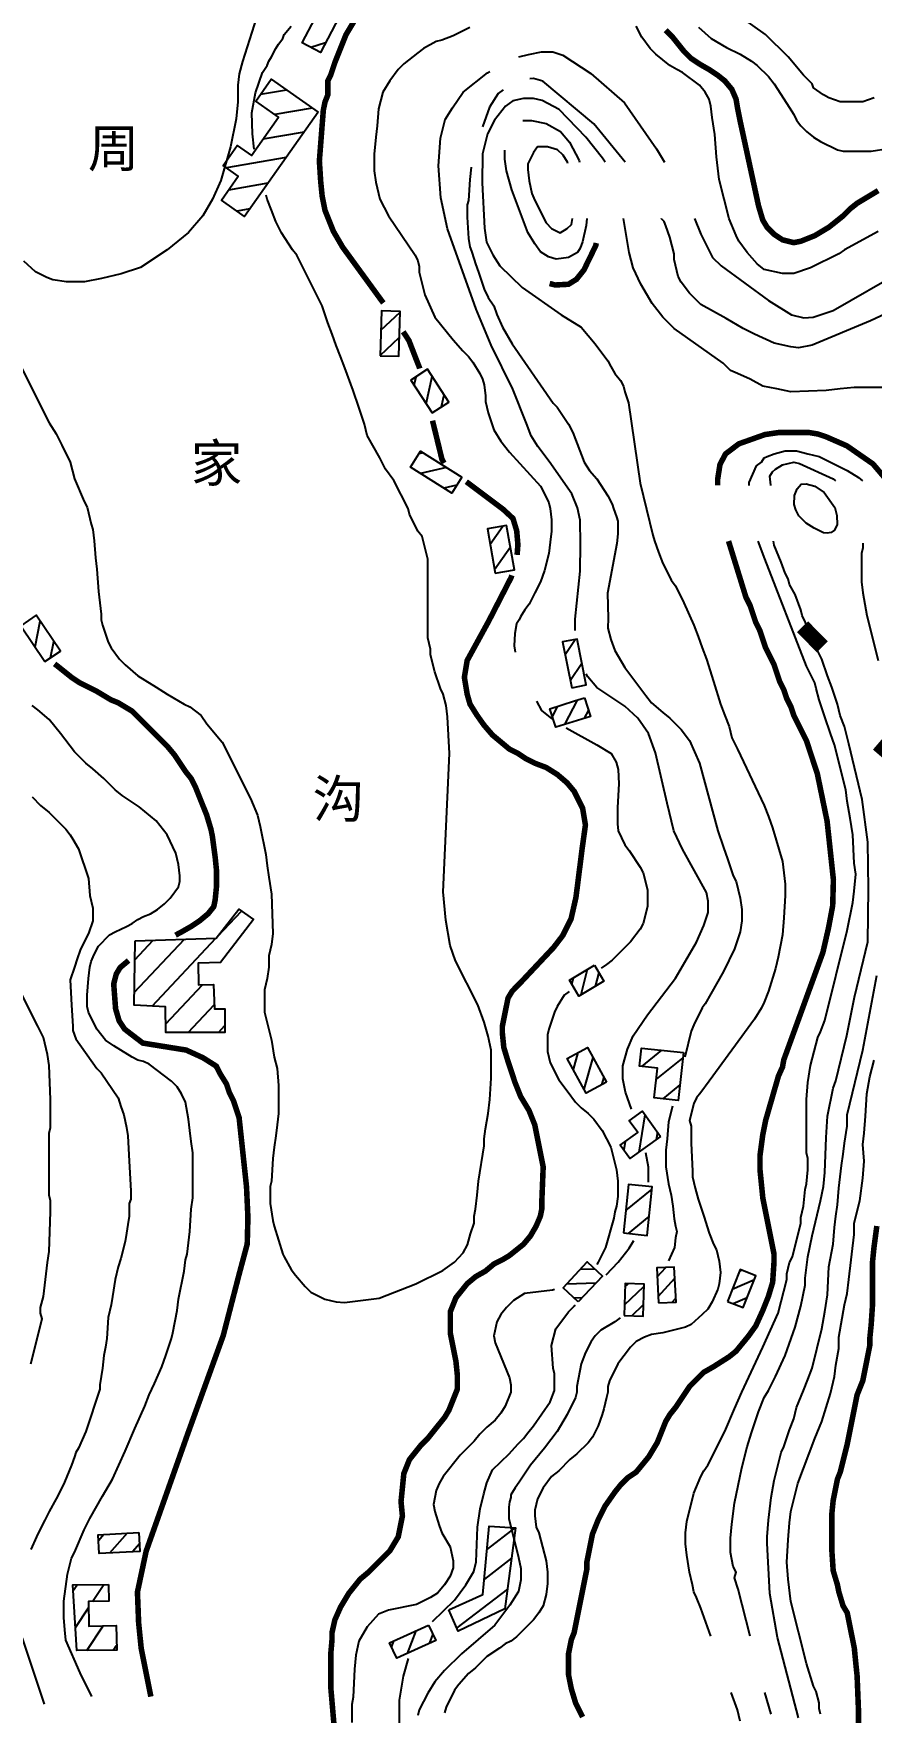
# Model space of a CAD drawing. Extents: x 35515948 to 35520624, y 3302916 to 3308279.
# Drawn here: x 35517011 to 35517389, y 3304859 to 3305617 of the extents above; entities that cross this region are included whole.
import ezdxf

# ---------------------------------------------------------------- set-up
doc = ezdxf.new("R2010")
doc.units = 0
doc.header["$LTSCALE"] = 10000
doc.header["$MEASUREMENT"] = 0
for name, color, linetype in [('2112', 7, 'CONTINUOUS'), ('2113', 7, 'CONTINUOUS'), ('8111', 34, 'CONTINUOUS'), ('8112', 34, 'CONTINUOUS')]:
    doc.layers.add(name, color=color, linetype=linetype)
doc.styles.add('仿宋体', font='')
doc.styles.get('仿宋体').set_extended_font_data('文鼎CS仿宋体')

msp = doc.modelspace()

# ---------------------------------------------------------------- hatches: boundary and pattern name
at = {"layer": '2113', "linetype": 'Continuous', "ltscale": 0.005}
h = msp.add_hatch(dxfattribs=at)
h.set_pattern_fill('FANG1', color=256, scale=10, angle=236.48324, style=0)
h.set_pattern_definition([(236.483236963, (0, 0), (8.3372430607, -5.5218093182), [])])
h.paths.add_polyline_path([(35517045.12, 3304917.02), (35517045.3, 3304909.44), (35517036.07, 3304909.23), (35517036.33, 3304898.15), (35517048.59, 3304898.44), (35517048.85, 3304887.34), (35517030.85, 3304887.2), (35517029.13, 3304916.81)])

# ---------------------------------------------------------------- linework, layer by layer
at = {"layer": '2112', "linetype": 'Continuous', "ltscale": 0.005, "const_width": 7, "flags": 128}
for points in [[(35517358.22, 3305349.24), (35517367.19, 3305340.19)], [(35517392.26, 3305296.46), (35517403.95, 3305286.46)]]:
    msp.add_lwpolyline(points, dxfattribs=at)
at = {"layer": '2113', "linetype": 'Continuous', "ltscale": 0.005}
for p, q in [((35517143.03, 3305612.76), (35517136.49, 3305610.7)), ((35517125.5, 3305591.5), (35517113.66, 3305589.45)), ((35517137.06, 3305583.36), (35517120.2, 3305580.44)), ((35517133.4, 3305572.57), (35517114.81, 3305569.36)), ((35517125.25, 3305561.01), (35517098.34, 3305556.36)), ((35517117.1, 3305549.45), (35517099.33, 3305546.38)), ((35517108.95, 3305537.9), (35517103.15, 3305536.89)), ((35517168.05, 3305483.1), (35517176.68, 3305491.22)), ((35517167.7, 3305471.63), (35517176.33, 3305479.76)), ((35517183.09, 3305458.24), (35517183.93, 3305462.13)), ((35517188.48, 3305449.89), (35517191.15, 3305462.26)), ((35517195.39, 3305448.62), (35517196.53, 3305453.91)), ((35517187.1, 3305427.78), (35517185.2, 3305427.35)), ((35517197.66, 3305421.12), (35517185.88, 3305418.46)), ((35517202.31, 3305413.12), (35517196.44, 3305411.8)), ((35517217.31, 3305386.49), (35517223.07, 3305394.73)), ((35517219.32, 3305375.15), (35517226.46, 3305385.37)), ((35517012.05, 3305340.15), (35517014.31, 3305351.81)), ((35517019.05, 3305335.29), (35517020.48, 3305342.67)), ((35517251.11, 3305336.69), (35517255.68, 3305343.53)), ((35517253.44, 3305325.01), (35517258.69, 3305332.88)), ((35517256.64, 3305316.16), (35517250.89, 3305305.13)), ((35517247.77, 3305313.37), (35517245.36, 3305308.75)), ((35517261.69, 3305311.63), (35517259.76, 3305307.93)), ((35517094.49, 3305209.58), (35517105.15, 3305220.92)), ((35517056.81, 3305184.12), (35517079.5, 3305208.25)), ((35517057.03, 3305198.95), (35517065.37, 3305207.81)), ((35517064.85, 3305178.07), (35517093.64, 3305208.68)), ((35517071.04, 3305170.06), (35517087.62, 3305187.69)), ((35517254.73, 3305190.68), (35517254.05, 3305187.99)), ((35517261.15, 3305194.5), (35517258.25, 3305183.07)), ((35517266.28, 3305193.26), (35517264.67, 3305186.89)), ((35517081.03, 3305166.08), (35517092.85, 3305178.65)), ((35517094.76, 3305166.08), (35517097.69, 3305169.2)), ((35517256.89, 3305157.05), (35517254.69, 3305149.47)), ((35517294.64, 3305158.09), (35517285.59, 3305150.8)), ((35517263.7, 3305154.85), (35517259.56, 3305140.6)), ((35517304.24, 3305154.69), (35517292.23, 3305145.02)), ((35517268.57, 3305145.98), (35517267.57, 3305142.51)), ((35517302.92, 3305142.49), (35517295.14, 3305136.23)), ((35517287.16, 3305128.97), (35517284.31, 3305112.07)), ((35517292.73, 3305121.14), (35517292.15, 3305117.65)), ((35517278.24, 3305116.93), (35517277.59, 3305113.09)), ((35517278.53, 3305085.79), (35517290.34, 3305095.36)), ((35517279.72, 3305075.43), (35517289.04, 3305082.99)), ((35517258.01, 3305059.22), (35517264.43, 3305059.45)), ((35517292.69, 3305055.85), (35517296.51, 3305060.06)), ((35517329.76, 3305058.47), (35517330.73, 3305058.9)), ((35517251.86, 3305052.6), (35517265.06, 3305053.08)), ((35517277.93, 3305043.13), (35517286.71, 3305051.5)), ((35517278.13, 3305051.29), (35517279.64, 3305052.73)), ((35517293.13, 3305046.91), (35517300.62, 3305055.18)), ((35517326.53, 3305050.32), (35517336.56, 3305054.65)), ((35517255.1, 3305046.33), (35517258.91, 3305046.47)), ((35517281.19, 3305038.27), (35517286.51, 3305043.34)), ((35517299.36, 3305044.36), (35517301.06, 3305046.24)), ((35517326.91, 3305043.73), (35517333.32, 3305046.5)), ((35517043.13, 3304939.51), (35517040.59, 3304936.68)), ((35517053.56, 3304940.07), (35517045.57, 3304931.16)), ((35517228.44, 3304942.51), (35517215.91, 3304932.92)), ((35517059.17, 3304935.25), (35517056, 3304931.73)), ((35517226.98, 3304928.8), (35517214.7, 3304919.4)), ((35517225.11, 3304914.78), (35517202.3, 3304897.32)), ((35517173.78, 3304891.51), (35517172.8, 3304888.9)), ((35517183.73, 3304896.01), (35517179.87, 3304885.77)), ((35517191.43, 3304894.56), (35517189.82, 3304890.27))]:
    msp.add_line(p, q, dxfattribs=at)
for points in [[(35517144.23, 3305635.19), (35517152.48, 3305630.89), (35517140.79, 3305608.46), (35517132.54, 3305612.76)], [(35517139.69, 3305581.5), (35517106.55, 3305534.49), (35517096.13, 3305541.84), (35517103.7, 3305552.58), (35517096.82, 3305557.43), (35517103.24, 3305566.53), (35517109.64, 3305562.02), (35517121.82, 3305579.3), (35517111.59, 3305586.51), (35517118.56, 3305596.4)], [(35517167.7, 3305471.6), (35517176.08, 3305471.35), (35517176.69, 3305491.62), (35517168.31, 3305491.87)], [(35517191.09, 3305445.84), (35517198.61, 3305450.7), (35517189.08, 3305465.46), (35517181.56, 3305460.61)], [(35517204.59, 3305416.74), (35517200.04, 3305409.52), (35517181.38, 3305421.3), (35517185.93, 3305428.52)], [(35517219.62, 3305373.44), (35517228.3, 3305374.98), (35517224.75, 3305395.03), (35517216.07, 3305393.49)], [(35517016.5, 3305333.56), (35517023.46, 3305338.27), (35517012.55, 3305354.42), (35517005.59, 3305349.72)], [(35517254.09, 3305321.74), (35517260.65, 3305323.05), (35517256.54, 3305343.71), (35517249.97, 3305342.4)], [(35517259.93, 3305317.2), (35517262.57, 3305308.81), (35517246.9, 3305303.88), (35517244.26, 3305312.26), (35517255.38, 3305315.77)], [(35517057.16, 3305207.56), (35517093.79, 3305208.69), (35517103.92, 3305221.76), (35517110.59, 3305217.17), (35517095.7, 3305197.69), (35517085.56, 3305197.43), (35517085.82, 3305187.64), (35517092.49, 3305187.82), (35517092.92, 3305176.82), (35517097.69, 3305176.82), (35517097.69, 3305166.08), (35517071.1, 3305166.08), (35517070.93, 3305177.77), (35517056.73, 3305178.46)], [(35517264.39, 3305196.43), (35517268.66, 3305189.27), (35517257.31, 3305182.51), (35517253.05, 3305189.68)], [(35517269.8, 3305143.74), (35517260.61, 3305138.69), (35517252, 3305154.36), (35517261.19, 3305159.41)], [(35517304.49, 3305157.03), (35517302.16, 3305135.47), (35517291.33, 3305136.64), (35517292.77, 3305150.03), (35517284.73, 3305150.9), (35517285.61, 3305159.07)], [(35517294.18, 3305119.1), (35517280.34, 3305109.24), (35517276, 3305115.33), (35517283.86, 3305120.93), (35517280.06, 3305126.27), (35517286.04, 3305130.53)], [(35517277.47, 3305075.67), (35517288.16, 3305074.55), (35517290.45, 3305096.42), (35517279.76, 3305097.54)], [(35517257.08, 3305044.49), (35517250.23, 3305050.85), (35517261.1, 3305062.54), (35517267.94, 3305056.19)], [(35517293.27, 3305044.06), (35517301.15, 3305044.45), (35517300.37, 3305060.25), (35517292.49, 3305059.87)], [(35517324.32, 3305044.75), (35517331.5, 3305041.91), (35517337.22, 3305056.33), (35517330.03, 3305059.17)], [(35517277.82, 3305038.35), (35517286.39, 3305038.14), (35517286.73, 3305052.56), (35517278.16, 3305052.76)], [(35517058.89, 3304940.36), (35517059.35, 3304931.91), (35517040.9, 3304930.91), (35517040.45, 3304939.36)], [(35517198.75, 3304905.59), (35517214.08, 3304912.43), (35517216.85, 3304943.35), (35517228.8, 3304942.48), (35517223.95, 3304906.02), (35517202.91, 3304895.89)], [(35517045.12, 3304917.02), (35517045.3, 3304909.44), (35517036.07, 3304909.23), (35517036.33, 3304898.15), (35517048.59, 3304898.44), (35517048.85, 3304887.34), (35517030.85, 3304887.2), (35517029.13, 3304916.81)], [(35517189.57, 3304898.66), (35517192.77, 3304891.61), (35517175.19, 3304883.64), (35517171.99, 3304890.69)]]:
    msp.add_lwpolyline(points, close=True, dxfattribs=at)
at = {"layer": '8111', "linetype": 'Continuous', "ltscale": 0.005}
for points, elevation in [([(35517390.47, 3305588.04), (35517385.39, 3305586.13), (35517375.23, 3305586.13), (35517370.15, 3305588.04), (35517367.61, 3305589.31), (35517363.16, 3305592.48), (35517362.53, 3305594.38), (35517358.72, 3305598.19), (35517351.73, 3305606.45), (35517341.57, 3305616.61), (35517325.44, 3305628.07)], 390), ([(35517111.88, 3305624.23), (35517105.58, 3305604.39), (35517104.08, 3305598.83), (35517103.45, 3305593.75), (35517103.45, 3305591.21), (35517103.45, 3305586.13), (35517102.81, 3305578.51), (35517100.27, 3305565.81), (35517095.85, 3305550.69), (35517092.14, 3305542.32), (35517087.69, 3305534.69), (35517081.22, 3305527.16), (35517071.68, 3305519.32), (35517059.59, 3305511.37), (35517050.9, 3305508.61), (35517042, 3305506.38), (35517034.37, 3305505.01), (35517026.2, 3305505.01), (35517020.06, 3305505.85), (35517017.3, 3305506.92), (35517012.21, 3305509.46), (35517006.91, 3305514.23)], 390), ([(35517110.91, 3305564.84), (35517110.05, 3305571.68), (35517109.84, 3305581.22), (35517111.53, 3305590.23), (35517114.61, 3305599.45), (35517116.78, 3305602.64), (35517117.42, 3305604.54), (35517118.69, 3305606.45), (35517120.59, 3305610.26), (35517121.86, 3305612.17), (35517123.77, 3305614.71), (35517124.4, 3305616.61), (35517127.58, 3305620.42)], 395), ([(35517208.22, 3305619.79), (35517200.6, 3305615.98), (35517195.52, 3305614.07), (35517192.98, 3305613.44), (35517187.27, 3305610.26), (35517184.73, 3305608.35), (35517178.38, 3305603.27), (35517175.84, 3305600.73), (35517172.03, 3305595.65), (35517168.85, 3305590.58), (35517166.95, 3305582.96), (35517166.31, 3305575.33), (35517165.68, 3305570.25), (35517165.04, 3305562.63), (35517165.04, 3305555.02), (35517165.68, 3305549.94), (35517167.58, 3305542.31), (35517171.39, 3305534.69), (35517183.46, 3305516.92), (35517184.73, 3305514.38), (35517185.36, 3305511.83), (35517185.36, 3305509.29), (35517187.9, 3305499.13), (35517192.35, 3305488.98), (35517200.6, 3305478.81), (35517205.05, 3305473.73), (35517207.59, 3305471.19), (35517209.49, 3305468.65), (35517212.67, 3305463.58), (35517213.94, 3305461.04), (35517214.57, 3305458.5), (35517215.21, 3305453.42), (35517215.21, 3305450.88), (35517216.48, 3305445.79), (35517219.02, 3305438.17), (35517222.19, 3305433.1), (35517226, 3305428.02), (35517239.97, 3305412.77), (35517242.51, 3305407.69), (35517243.78, 3305405.15), (35517244.42, 3305402.62), (35517245.05, 3305397.54), (35517245.05, 3305392.46), (35517244.42, 3305387.38), (35517243.78, 3305382.29), (35517241.88, 3305374.67), (35517239.97, 3305369.6), (35517237.43, 3305364.52), (35517234.89, 3305359.44), (35517232.99, 3305356.9), (35517231.08, 3305353.72), (35517230.45, 3305352.45), (35517229.18, 3305350.54), (35517228.45, 3305346.22), (35517228.13, 3305340.6), (35517228.58, 3305337.81)], 405), ([(35517392.37, 3305527.71), (35517377.13, 3305519.46), (35517374.59, 3305517.55), (35517361.89, 3305511.2), (35517354.27, 3305508.66), (35517349.19, 3305508.66), (35517340.94, 3305510.56), (35517337.76, 3305513.1), (35517333.32, 3305518.19), (35517329.51, 3305523.27), (35517328.24, 3305525.81), (35517325.06, 3305533.42), (35517320.62, 3305551.21), (35517319.98, 3305556.29), (35517319.35, 3305561.37), (35517318.71, 3305571.52), (35517317.44, 3305579.15), (35517316.81, 3305584.23), (35517316.17, 3305587.4), (35517314.27, 3305590.58), (35517311.73, 3305593.75), (35517304.11, 3305599.46), (35517301.57, 3305600.73), (35517298.39, 3305602.64), (35517292.04, 3305607.72), (35517289.5, 3305610.26), (35517285.69, 3305615.34), (35517283.15, 3305620.42)], 405), ([(35517311.31, 3305619.83), (35517316.98, 3305614.79), (35517323.91, 3305610.7), (35517330.14, 3305607.72), (35517335.22, 3305604.54), (35517337.76, 3305602.64), (35517342.84, 3305597.56), (35517345.38, 3305594.38), (35517351.1, 3305585.5), (35517354.27, 3305580.42), (35517355.54, 3305577.88), (35517357.45, 3305575.33), (35517359.99, 3305572.79), (35517363.16, 3305570.25), (35517366.34, 3305568.35), (35517373.96, 3305564.54), (35517376.5, 3305563.9), (35517381.58, 3305563.9), (35517389.2, 3305563.9), (35517396.82, 3305565.17)], 395), ([(35517230.31, 3305606.52), (35517234.6, 3305607.62), (35517240.54, 3305608.78), (35517245.52, 3305608.78), (35517250.08, 3305607.3), (35517262.69, 3305598.92), (35517277.85, 3305585.78), (35517292.37, 3305565), (35517295.98, 3305558.89)], 410), ([(35517255.7, 3305347.58), (35517255.7, 3305352.69), (35517257.92, 3305374.31), (35517258.13, 3305386.6), (35517257.92, 3305397.31), (35517256.76, 3305402.93), (35517254.21, 3305409.29), (35517243.93, 3305423.92), (35517238.84, 3305430.6), (35517235.77, 3305435.37), (35517233.75, 3305440.98), (35517227.6, 3305456.46), (35517217.75, 3305476.39), (35517211.07, 3305492.6), (35517198.14, 3305528.86), (35517195.06, 3305542.85), (35517194, 3305557.37), (35517194.85, 3305569.77), (35517197.08, 3305578.15), (35517200.36, 3305583.45), (35517205.13, 3305590.55), (35517216.16, 3305599.24), (35517217.19, 3305599.83)], 410), ([(35517278.19, 3305558.89), (35517264.07, 3305576.24), (35517241.07, 3305595.53), (35517236.83, 3305596.7), (35517235.27, 3305596.6)], 415), ([(35517223.18, 3305591.59), (35517220.93, 3305589.91), (35517217.01, 3305583.77), (35517213.87, 3305574.95)], 415), ([(35517269.13, 3305558.89), (35517267.99, 3305560.76), (35517260.47, 3305570.3), (35517248.38, 3305582.71), (35517240.75, 3305586.84), (35517236.83, 3305587.69), (35517232.38, 3305587.69), (35517227.6, 3305586.63), (35517224.21, 3305584.29), (35517219.23, 3305577.94), (35517216.16, 3305571.68), (35517213.83, 3305562.78), (35517213.78, 3305549.63), (35517214.73, 3305529.16), (35517215.68, 3305522.86), (35517218.51, 3305517.19), (35517221.67, 3305512.15), (35517231.75, 3305502.39), (35517249.4, 3305490.1), (35517258.39, 3305484.53), (35517264.74, 3305476.91), (35517270.45, 3305469.29), (35517271.72, 3305466.75), (35517273.63, 3305463.58), (35517276.17, 3305460.4), (35517277.44, 3305457.86), (35517278.07, 3305455.32), (35517279.76, 3305450.31), (35517285.06, 3305414.06), (35517290.77, 3305390.55), (35517291.41, 3305388.01), (35517293.31, 3305382.93), (35517295.22, 3305377.85), (35517297.76, 3305372.77), (35517299.03, 3305370.23), (35517300.93, 3305367.69), (35517304.74, 3305360.07), (35517309.19, 3305349.91), (35517311.09, 3305344.83), (35517313, 3305339.75), (35517314.9, 3305334.67), (35517318.08, 3305324.51), (35517321.25, 3305314.35), (35517323.16, 3305309.27), (35517325.06, 3305304.19), (35517326.33, 3305299.11), (35517328.87, 3305294.03), (35517340.94, 3305268.63), (35517342.84, 3305263.55), (35517344.75, 3305258.47), (35517349.19, 3305243.23), (35517349.83, 3305238.15), (35517350.46, 3305233.07), (35517350.46, 3305227.99), (35517349.83, 3305217.83), (35517349.19, 3305210.21), (35517347.29, 3305200.05), (35517346.02, 3305194.97), (35517342.84, 3305184.81), (35517340.94, 3305179.73), (35517339.67, 3305177.19), (35517336.49, 3305172.11), (35517316.17, 3305144.17), (35517312.36, 3305139.09), (35517310.46, 3305136.55), (35517309.19, 3305134.01), (35517307.28, 3305126.39), (35517307.92, 3305123.85), (35517307.92, 3305121.31), (35517307.92, 3305116.23), (35517308.55, 3305103.53), (35517308.55, 3305100.99), (35517309.82, 3305095.91), (35517311.09, 3305090.83), (35517313.63, 3305083.21), (35517316.17, 3305075.59), (35517318.08, 3305070.51), (35517319.35, 3305067.97), (35517320.62, 3305062.89), (35517321.25, 3305057.81), (35517320.62, 3305052.73), (35517319.98, 3305050.19), (35517317.44, 3305044.47), (35517315.54, 3305041.3), (35517313, 3305038.76), (35517307.92, 3305034.31), (35517305.38, 3305033.04), (35517295.22, 3305030.5), (35517290.14, 3305029.87), (35517286.96, 3305028.6), (35517283.15, 3305026.69), (35517280.61, 3305024.15), (35517274.9, 3305016.53), (35517271.09, 3305008.91), (35517270.45, 3305006.37), (35517270.45, 3305003.83), (35517269.82, 3305001.29), (35517268.55, 3304996.21), (35517267.91, 3304993.67), (35517266.01, 3304988.59), (35517263.47, 3304983.51), (35517261.56, 3304980.97), (35517256.48, 3304975.89), (35517253.31, 3304973.35), (35517248.23, 3304968.27), (35517245.05, 3304965.73), (35517241.24, 3304960.65), (35517238.7, 3304955.57), (35517237.43, 3304950.49), (35517237.43, 3304947.95), (35517238.07, 3304942.87), (35517239.34, 3304940.33), (35517242.51, 3304927.63), (35517243.15, 3304922.55), (35517243.15, 3304917.47), (35517242.51, 3304912.39), (35517241.24, 3304907.31), (35517239.34, 3304904.14), (35517236.8, 3304900.96), (35517229.18, 3304893.34), (35517226.64, 3304891.44), (35517224.1, 3304890.17), (35517221.56, 3304888.26), (35517215.84, 3304884.45), (35517210.76, 3304879.37), (35517207.59, 3304876.83), (35517203.14, 3304871.75), (35517201.24, 3304869.21), (35517197.43, 3304861.59), (35517196.79, 3304859.05)], 420), ([(35517208.68, 3305556.73), (35517208.22, 3305551.21), (35517207.59, 3305541.68), (35517206.95, 3305539.77), (35517206.95, 3305534.06), (35517207.59, 3305524.54), (35517208.22, 3305520.73), (35517208.86, 3305518.82), (35517210.13, 3305515.01), (35517210.76, 3305513.1), (35517212.03, 3305509.29), (35517214.57, 3305501.67), (35517216.48, 3305497.87), (35517219.02, 3305494.06), (35517220.29, 3305490.25), (35517222.83, 3305484.53), (35517227.27, 3305476.91), (35517245.69, 3305450.24), (35517247.59, 3305448.33), (35517252.67, 3305440.71), (35517254.58, 3305436.9), (35517259.66, 3305423.57), (35517262.2, 3305419.76), (35517265.37, 3305415.95), (35517270.45, 3305408.33), (35517272.36, 3305404.52), (35517272.99, 3305402.62), (35517274.26, 3305398.81), (35517274.9, 3305396.9), (35517274.9, 3305391.19), (35517274.4, 3305386.81), (35517270.3, 3305364.45), (35517270.62, 3305353.11), (35517270.45, 3305348.64), (35517271.72, 3305343.56), (35517273.63, 3305338.48), (35517278.07, 3305330.86), (35517287.6, 3305318.16), (35517290.14, 3305314.98), (35517295.22, 3305310.54), (35517298.39, 3305308), (35517303.47, 3305302.92), (35517307.28, 3305297.84), (35517311.73, 3305287.68), (35517319.98, 3305257.2), (35517322.52, 3305249.58), (35517324.43, 3305244.5), (35517326.97, 3305236.88), (35517328.24, 3305234.34), (35517330.14, 3305226.72), (35517330.78, 3305221.64), (35517330.78, 3305216.56), (35517330.14, 3305211.48), (35517327.6, 3305203.86), (35517322.52, 3305193.7), (35517316.81, 3305183.54), (35517314.27, 3305179.09), (35517313, 3305177.19), (35517309.19, 3305169.57), (35517308.06, 3305166.76), (35517305.09, 3305154.93)], 415), ([(35517003.12, 3305471.83), (35517018.36, 3305441.35), (35517021.53, 3305436.27), (35517024.07, 3305431.19), (35517027.88, 3305423.57), (35517029.79, 3305415.95), (35517034.23, 3305405.79), (35517035.5, 3305403.25), (35517036.14, 3305400.71), (35517037.41, 3305395.63), (35517038.04, 3305393.09), (35517038.68, 3305388.01), (35517039.31, 3305380.39), (35517039.95, 3305375.31), (35517040.58, 3305365.15), (35517041.22, 3305360.07), (35517041.85, 3305354.99), (35517041.85, 3305352.45), (35517042.49, 3305349.91), (35517045.03, 3305342.29), (35517046.3, 3305339.75), (35517050.11, 3305334.67), (35517052.65, 3305332.13), (35517058.36, 3305327.05), (35517061.54, 3305325.14), (35517066.62, 3305321.97), (35517071.7, 3305318.79), (35517079.32, 3305314.35), (35517081.86, 3305313.08), (35517086.94, 3305309.27), (35517089.48, 3305305.46), (35517096.46, 3305297.2), (35517109.16, 3305271.8), (35517112.34, 3305264.18), (35517113.61, 3305259.1), (35517116.15, 3305246.4), (35517116.78, 3305241.32), (35517117.42, 3305236.24), (35517118.69, 3305228.62), (35517119.32, 3305210.84), (35517118.69, 3305205.76), (35517117.42, 3305200.68), (35517117.42, 3305195.6), (35517116.78, 3305190.52), (35517115.51, 3305185.44), (35517115.51, 3305175.28), (35517118.69, 3305162.58), (35517119.96, 3305154.96), (35517121.23, 3305149.88), (35517121.86, 3305142.26), (35517121.86, 3305129.56), (35517121.23, 3305124.48), (35517120.59, 3305119.4), (35517119.96, 3305114.32), (35517119.32, 3305109.24), (35517118.69, 3305099.08), (35517118.05, 3305096.54), (35517118.05, 3305094), (35517118.05, 3305088.92), (35517119.32, 3305081.3), (35517119.96, 3305078.76), (35517123.77, 3305066.06), (35517124.4, 3305064.79), (35517127.58, 3305059.08), (35517129.48, 3305056.54), (35517133.93, 3305051.46), (35517136.47, 3305048.92), (35517142.82, 3305045.74), (35517147.9, 3305044.47), (35517151.6, 3305044.23), (35517167.29, 3305046.13), (35517183.83, 3305052.6), (35517195.91, 3305058.75), (35517201.21, 3305062.46), (35517205.13, 3305066.59), (35517207.15, 3305070.3), (35517208.52, 3305075.28), (35517210.13, 3305080.03), (35517210.13, 3305083.21), (35517210.76, 3305086.38), (35517211.4, 3305092.73), (35517212.03, 3305099.08), (35517214.57, 3305114.96), (35517214.57, 3305118.13), (35517215.21, 3305122.58), (35517216.48, 3305129.56), (35517217.11, 3305135.91), (35517217.75, 3305145.44), (35517217.75, 3305158.14), (35517216.48, 3305164.49), (35517214.57, 3305170.84), (35517211.83, 3305178.65), (35517201.74, 3305198.5), (35517199.22, 3305205.43), (35517197.33, 3305216.76), (35517196.07, 3305229.68), (35517198.91, 3305292.04), (35517198.06, 3305308.63), (35517197.43, 3305313.71), (35517196.16, 3305318.79), (35517194.89, 3305321.33), (35517192.35, 3305328.95), (35517190.44, 3305336.57), (35517190.44, 3305339.11), (35517189.17, 3305344.19), (35517189.17, 3305354.35), (35517189.17, 3305359.44), (35517189.17, 3305379.75), (35517186.63, 3305389.92), (35517184.73, 3305392.46), (35517180.92, 3305400.08), (35517180.28, 3305402.62), (35517173.93, 3305415.31), (35517170.12, 3305420.4), (35517167.58, 3305425.48), (35517161.87, 3305435.63), (35517160.6, 3305440.71), (35517158.06, 3305448.33), (35517155.52, 3305455.96), (35517151.71, 3305466.12), (35517149.8, 3305471.19), (35517147.9, 3305476.27), (35517145.99, 3305481.35), (35517144.09, 3305486.44), (35517141.55, 3305494.06), (35517130.12, 3305516.92), (35517128.21, 3305519.46), (35517123.13, 3305527.08), (35517120.59, 3305532.15), (35517118.69, 3305537.23), (35517116.78, 3305542.31), (35517116.34, 3305544.09)], 395), ([(35517397.45, 3305457.23), (35517381.58, 3305457.23), (35517375.23, 3305456.59), (35517368.88, 3305455.96), (35517353, 3305455.32), (35517346.65, 3305456.59), (35517340.3, 3305457.86), (35517334.59, 3305461.04), (35517328.87, 3305463.58), (35517325.7, 3305464.85), (35517322.37, 3305468.23), (35517300.3, 3305483.9), (35517295.22, 3305488.98), (35517290.38, 3305495.14), (35517285.34, 3305503.96), (35517281.87, 3305511.21), (35517279.98, 3305518.14), (35517277.42, 3305533.52)], 420), ([(35517397.84, 3305491.54), (35517388.83, 3305487.31), (35517362.54, 3305476.39), (35517356.4, 3305475.22), (35517353, 3305475.54), (35517345.37, 3305477.23), (35517336.49, 3305481.35), (35517331.41, 3305483.9), (35517323.79, 3305488.34), (35517312.36, 3305494.69), (35517307.28, 3305499.77), (35517303.47, 3305504.85), (35517302.2, 3305507.39), (35517300.3, 3305515.01), (35517300.3, 3305517.55), (35517298.39, 3305525.17), (35517296.49, 3305530.25), (35517295.85, 3305532.15), (35517294.58, 3305533.42), (35517294.55, 3305533.52)], 415), ([(35517309.46, 3305533.52), (35517312.3, 3305526.52), (35517317.6, 3305515.92), (35517321.52, 3305512.21), (35517342.93, 3305496.53), (35517353.22, 3305490.06), (35517358.83, 3305488.68), (35517363.07, 3305489), (35517372.08, 3305492.08), (35517403.46, 3305509.99)], 410), ([(35517334.13, 3305413.07), (35517334.13, 3305414.38), (35517337.53, 3305421.9), (35517339.67, 3305423.57), (35517340.94, 3305425.48), (35517342.21, 3305426.11), (35517345.38, 3305427.38), (35517350.46, 3305428.65), (35517355.54, 3305428.65), (35517360.62, 3305427.38), (35517365.7, 3305426.11), (35517378.4, 3305419.76), (35517383.48, 3305416.58), (35517385.34, 3305415.19)], 430), ([(35517343.99, 3305413.07), (35517343.99, 3305413.21), (35517343.48, 3305417.22), (35517344.75, 3305419.12), (35517346.02, 3305420.4), (35517349.19, 3305422.3), (35517354.27, 3305423.57), (35517356.81, 3305422.94), (35517372.05, 3305415.95), (35517373.06, 3305415.19)], 435), ([(35517316.86, 3304893.57), (35517312.3, 3304906.21), (35517310.46, 3304911.12), (35517309.19, 3304913.66), (35517308.55, 3304916.84), (35517307.28, 3304922.55), (35517306.01, 3304930.17), (35517305.38, 3304935.25), (35517305.38, 3304940.33), (35517306.01, 3304945.41), (35517309.19, 3304958.11), (35517312.36, 3304965.73), (35517313.63, 3304968.27), (35517315.54, 3304970.81), (35517323.16, 3304986.05), (35517327.6, 3304996.21), (35517330.78, 3305003.83), (35517340.3, 3305024.15), (35517347.29, 3305039.39), (35517351.1, 3305054.63), (35517351.1, 3305057.17), (35517352.37, 3305062.25), (35517353.64, 3305064.79), (35517357.45, 3305080.03), (35517357.45, 3305082.57), (35517358.72, 3305087.65), (35517359.35, 3305095.27), (35517359.99, 3305097.81), (35517360.62, 3305104.16), (35517360.62, 3305109.24), (35517359.99, 3305111.78), (35517359.99, 3305115.59), (35517359.99, 3305135.91), (35517360.62, 3305143.53), (35517361.89, 3305151.15), (35517365.07, 3305163.85), (35517366.34, 3305166.39), (35517368.24, 3305171.47), (35517378.4, 3305212.11), (35517380.94, 3305224.81), (35517381.58, 3305229.89), (35517382.21, 3305237.51), (35517381.58, 3305242.59), (35517380.94, 3305255.29), (35517379.67, 3305262.91), (35517378.4, 3305270.53), (35517377.77, 3305275.61), (35517372.69, 3305295.93), (35517370.78, 3305301.01), (35517368.24, 3305308.63), (35517365.7, 3305316.25), (35517364.43, 3305321.33), (35517363.8, 3305323.87), (35517359.99, 3305331.49), (35517341.24, 3305379.93), (35517338.28, 3305387.92)], 430), ([(35517334.59, 3304893.57), (35517329.15, 3304914.9), (35517327.6, 3304920.01), (35517328.24, 3304922.55), (35517326.97, 3304925.09), (35517325.7, 3304931.44), (35517325.7, 3304937.79), (35517326.33, 3304944.14), (35517327.6, 3304953.67), (35517330.78, 3304969.54), (35517333.32, 3304979.07), (35517335.22, 3304985.42), (35517338.4, 3304994.94), (35517340.94, 3305001.29), (35517342.84, 3305004.47), (35517346.02, 3305010.82), (35517350.46, 3305020.34), (35517354.91, 3305033.04), (35517357.45, 3305042.57), (35517359.35, 3305052.09), (35517359.35, 3305055.27), (35517360.62, 3305064.79), (35517362.53, 3305074.32), (35517366.34, 3305090.19), (35517367.61, 3305096.54), (35517368.24, 3305102.89), (35517368.88, 3305118.77), (35517369.51, 3305128.29), (35517372.05, 3305140.99), (35517373.19, 3305144.32), (35517378.23, 3305164.79), (35517381.7, 3305182.11), (35517387.69, 3305207), (35517388, 3305230.93), (35517387.69, 3305252.04), (35517385.16, 3305271.25), (35517379.18, 3305296.45), (35517377.13, 3305304.19), (35517375.23, 3305309.27), (35517373.96, 3305314.35), (35517371.42, 3305321.97), (35517369.51, 3305327.05), (35517366.97, 3305334.67), (35517364.43, 3305339.75), (35517363.8, 3305342.29), (35517358.08, 3305354.35), (35517357.45, 3305356.9), (35517354.91, 3305363.88), (35517352.37, 3305368.33), (35517351.73, 3305370.87), (35517350.46, 3305373.4), (35517348.56, 3305378.48), (35517345.38, 3305386.1), (35517345.12, 3305387.92)], 435), ([(35517385.39, 3305387.06), (35517385.39, 3305384.83), (35517384.75, 3305382.29), (35517384.75, 3305369.6), (35517385.39, 3305364.52), (35517387.29, 3305354.35), (35517392.37, 3305334.03)], 435), ([(35517281.05, 3305131.53), (35517278.38, 3305139.2), (35517277.21, 3305145.14), (35517277.21, 3305151.07), (35517279.23, 3305158.6), (35517281.77, 3305164.54), (35517288.24, 3305174.08), (35517300.85, 3305190.61), (35517310.39, 3305206.83), (35517313.68, 3305214.46), (35517315.69, 3305220.29), (35517315.69, 3305225.38), (35517314.84, 3305229.3), (35517304.14, 3305248.91), (35517300.22, 3305257.07), (35517297.14, 3305269.69), (35517291.84, 3305292.37), (35517288.77, 3305301.06), (35517284, 3305308.06), (35517278.06, 3305313.46), (35517265.45, 3305321.84), (35517261.31, 3305326.61), (35517260.64, 3305328.07)], 410), ([(35517238.21, 3305315.64), (35517240.54, 3305311.45), (35517245.07, 3305307.7)], 405), ([(35517251.64, 3305303.62), (35517265.45, 3305295.98), (35517271.91, 3305292.05), (35517274.14, 3305288.13), (35517274.99, 3305284.85), (35517275.3, 3305278.38), (35517274.77, 3305267.67), (35517274.77, 3305260.36), (35517274.99, 3305257.07), (35517278.07, 3305250.85), (35517279.98, 3305248.31), (35517285.06, 3305240.69), (35517286.33, 3305238.15), (35517288.23, 3305230.53), (35517288.23, 3305222.91), (35517286.33, 3305215.29), (35517285.06, 3305212.75), (35517280.61, 3305207.03), (35517274.9, 3305201.32), (35517272.36, 3305198.78), (35517269.82, 3305196.87), (35517267.38, 3305195.12)], 405), ([(35517010.74, 3305272.44), (35517014.55, 3305268.63), (35517018.36, 3305265.45), (35517025.98, 3305257.83), (35517027.88, 3305255.29), (35517029.15, 3305253.39), (35517031.69, 3305248.94), (35517036.14, 3305235.61), (35517036.77, 3305227.99), (35517038.04, 3305222.27), (35517038.04, 3305216.56), (35517036.14, 3305210.84), (35517034.23, 3305207.03), (35517032.33, 3305203.22), (35517031.06, 3305199.41), (35517029.79, 3305195.6), (35517027.88, 3305189.89), (35517028.52, 3305178.46), (35517029.15, 3305168.93), (35517029.15, 3305167.03), (35517030.42, 3305163.22), (35517039.95, 3305149.88), (35517041.85, 3305147.98), (35517049.47, 3305136.55), (35517050.74, 3305132.74), (35517052.01, 3305128.93), (35517053.28, 3305123.21), (35517053.92, 3305119.4), (35517054.55, 3305107.97), (35517055.19, 3305094.64), (35517055.19, 3305090.83), (35517054.55, 3305088.92), (35517054.55, 3305087.02), (35517054.55, 3305083.21), (35517053.92, 3305079.4), (35517053.28, 3305075.59), (35517052.65, 3305071.78), (35517050.74, 3305064.16), (35517049.47, 3305060.35), (35517048.2, 3305054.63), (35517046.93, 3305047.01), (35517046.3, 3305043.2), (35517045.03, 3305037.49), (35517044.39, 3305027.96), (35517043.76, 3305024.15), (35517043.12, 3305020.34), (35517042.49, 3305014.63), (35517041.85, 3305010.82), (35517041.22, 3305007.01), (35517041.22, 3305005.1), (35517034.87, 3304986.05), (35517031.69, 3304978.43), (35517030.42, 3304976.53), (35517029.79, 3304974.62), (35517028.52, 3304970.81), (35517025.34, 3304963.19), (35517023.44, 3304959.38), (35517021.53, 3304955.57), (35517018.36, 3304949.86), (35517016.45, 3304946.05), (35517014.55, 3304942.24), (35517012.64, 3304938.43), (35517010.1, 3304932.71)], 410), ([(35517010.1, 3305016.53), (35517015.18, 3305036.85), (35517014.55, 3305039.39), (35517014.55, 3305041.93), (35517015.82, 3305047.01), (35517016.45, 3305052.09), (35517017.09, 3305057.17), (35517017.72, 3305062.25), (35517018.36, 3305067.33), (35517018.99, 3305085.11), (35517018.99, 3305090.19), (35517018.36, 3305092.73), (35517018.36, 3305097.81), (35517018.36, 3305102.89), (35517018.36, 3305120.67), (35517018.99, 3305123.21), (35517018.99, 3305135.91), (35517018.36, 3305151.15), (35517017.72, 3305156.23), (35517015.82, 3305163.85), (35517013.28, 3305168.93), (35517003.12, 3305189.25)], 415), ([(35517356.41, 3304856.79), (35517346.95, 3304893.01), (35517343.48, 3304912.86), (35517342.22, 3304935.54), (35517342.21, 3304938.43), (35517342.84, 3304946.05), (35517343.48, 3304951.13), (35517344.11, 3304956.21), (35517345.38, 3304963.83), (35517348.56, 3304976.53), (35517349.83, 3304979.07), (35517352.37, 3304986.69), (35517354.27, 3304991.77), (35517355.54, 3304996.85), (35517358.72, 3305004.47), (35517360.62, 3305009.55), (35517362.53, 3305014.63), (35517366.97, 3305032.41), (35517368.24, 3305040.03), (35517369.51, 3305047.65), (35517370.15, 3305060.35), (35517372.05, 3305070.51), (35517372.69, 3305078.13), (35517373.32, 3305083.21), (35517373.96, 3305088.29), (35517374.59, 3305095.91), (35517375.23, 3305100.99), (35517375.86, 3305106.07), (35517376.5, 3305111.15), (35517377.13, 3305116.23), (35517378.4, 3305123.85), (35517378.4, 3305128.93), (35517385.48, 3305158.18), (35517391.78, 3305191.88)], 440), ([(35517253.01, 3305184.69), (35517250.77, 3305182.9), (35517247.59, 3305177.82), (35517246.32, 3305175.28), (35517243.78, 3305167.66), (35517243.15, 3305165.12), (35517243.15, 3305157.5), (35517244.42, 3305152.42), (35517248.23, 3305144.8), (35517252.04, 3305139.72), (35517255.85, 3305134.64), (35517258.39, 3305132.1), (35517261.56, 3305129.56), (35517264.1, 3305127.02), (35517267.91, 3305121.94), (35517271.72, 3305114.32), (35517274.26, 3305104.16), (35517274.9, 3305099.08), (35517274.9, 3305096.54), (35517274.9, 3305092.1), (35517274.26, 3305087.65), (35517273.63, 3305085.11), (35517273.08, 3305082.28), (35517269.37, 3305069.13), (35517266.08, 3305062.46), (35517265.39, 3305061.42)], 405), ([(35517366.34, 3304858.42), (35517365.7, 3304860.96), (35517365.7, 3304863.5), (35517364.43, 3304868.58), (35517363.16, 3304871.12), (35517359.99, 3304881.28), (35517353, 3304909.22), (35517351.73, 3304919.38), (35517351.1, 3304927), (35517351.73, 3304937.16), (35517352.37, 3304944.78), (35517353, 3304949.86), (35517356.18, 3304962.56), (35517363.8, 3304982.88), (35517366.97, 3304990.5), (35517370.78, 3305003.2), (35517372.69, 3305010.82), (35517373.32, 3305015.9), (35517374.59, 3305023.52), (35517374.59, 3305028.6), (35517377.13, 3305043.2), (35517378.4, 3305048.28), (35517379.04, 3305054.63), (35517381.58, 3305074.95), (35517381.58, 3305080.03), (35517384.12, 3305090.19), (35517385.39, 3305100.35), (35517386.02, 3305107.97), (35517385.39, 3305115.59), (35517386.02, 3305120.67), (35517386.66, 3305128.29), (35517387.29, 3305138.45), (35517388.56, 3305146.07), (35517390.47, 3305153.69)], 445), ([(35517299.52, 3305132.82), (35517297.76, 3305125.75), (35517297.12, 3305118.13), (35517296.49, 3305113.05), (35517296.49, 3305105.43), (35517297.76, 3305097.81), (35517299.03, 3305092.73), (35517299.66, 3305087.65), (35517300.3, 3305081.94), (35517300.93, 3305078.76), (35517301.57, 3305076.22), (35517300.85, 3305073.38), (35517300.53, 3305069.13), (35517297.83, 3305062.98)], 415), ([(35517288.77, 3305098.54), (35517288.77, 3305105.28), (35517287.55, 3305111.76)], 410), ([(35517269.6, 3305056.79), (35517274.99, 3305062.46), (35517280.08, 3305068.82), (35517282.15, 3305072.22)], 410), ([(35517246.41, 3305050.14), (35517245.37, 3305049.86), (35517232.76, 3305048.29), (35517227.91, 3305045.11), (35517224.73, 3305041.93), (35517222.19, 3305038.76), (35517220.29, 3305035.58), (35517219.02, 3305029.23), (35517219.65, 3305026.06), (35517226, 3305010.18), (35517226.64, 3305007.01), (35517226.64, 3305003.83), (35517224.1, 3304997.48), (35517222.19, 3304994.31), (35517219.65, 3304991.13), (35517215.84, 3304987.96), (35517212.67, 3304984.78), (35517210.13, 3304981.61), (35517203.78, 3304975.26), (35517196.16, 3304965.73), (35517194.25, 3304962.56), (35517192.98, 3304959.38), (35517191.71, 3304953.03), (35517192.35, 3304949.86), (35517194.25, 3304943.51), (35517195.52, 3304940.33), (35517199.33, 3304933.98), (35517200.6, 3304927.63), (35517200.6, 3304924.46), (35517199.33, 3304920.65), (35517196.79, 3304916.84), (35517193.62, 3304913.03), (35517190.44, 3304911.12), (35517184.09, 3304907.95), (35517171.39, 3304905.41), (35517166.95, 3304903.5), (35517161.87, 3304897.79), (35517158.06, 3304891.44), (35517156.79, 3304885.09), (35517156.15, 3304878.74), (35517155.52, 3304866.04), (35517154.88, 3304862.86), (35517154.88, 3304859.69), (35517154.88, 3304854.61)], 405), ([(35517191.27, 3304900.31), (35517201.21, 3304909.82), (35517206.3, 3304916.81), (35517209.9, 3304922.75), (35517211.07, 3304927.2), (35517211.6, 3304942.89), (35517212.77, 3304951.05), (35517214.46, 3304957.83), (35517215.84, 3304962.82), (35517218.38, 3304968.75), (35517225.91, 3304975.96), (35517229.81, 3304980.34), (35517232.35, 3304982.88), (35517234.26, 3304985.42), (35517236.8, 3304988.59), (35517244.42, 3304999.39), (35517246.32, 3305004.47), (35517246.32, 3305012.09), (35517245.69, 3305014.63), (35517245.05, 3305024.79), (35517246.96, 3305032.41), (35517252.67, 3305040.03), (35517255.21, 3305042.57), (35517255.77, 3305043.11)], 410), ([(35517275.96, 3305037.33), (35517273.63, 3305035.58), (35517267.28, 3305031.77), (35517264.74, 3305029.23), (35517262.83, 3305026.69), (35517260.29, 3305021.61), (35517258.39, 3305016.53), (35517256.48, 3305006.37), (35517256.48, 3305003.83), (35517255.85, 3305001.29), (35517252.04, 3304993.67), (35517247.59, 3304986.05), (35517241.88, 3304978.43), (35517235.53, 3304970.81), (35517230.45, 3304963.19), (35517228.54, 3304960.65), (35517226.64, 3304957.48), (35517226.64, 3304956.21), (35517226, 3304954.3), (35517225.7, 3304951.9), (35517225.7, 3304946.81), (35517230.15, 3304929.21), (35517231.21, 3304924.13), (35517231.21, 3304919.04), (35517230.15, 3304913.74), (35517226.23, 3304907.59), (35517219.44, 3304898.58), (35517204.41, 3304885.72), (35517196.79, 3304878.1), (35517192.35, 3304873.02), (35517189.17, 3304867.94), (35517185.36, 3304860.32), (35517184.73, 3304857.78)], 415), ([(35517006.29, 3304892.71), (35517016.22, 3304862.92)], 410), ([(35517176.47, 3304851.43), (35517176.47, 3304864.77), (35517178.21, 3304875.58), (35517180.52, 3304883.53)], 410), ([(35517330.14, 3304855.24), (35517328.87, 3304860.32), (35517326.03, 3304868.2)], 430), ([(35517344.11, 3304858.42), (35517341.26, 3304868.2)], 435)]:
    msp.add_lwpolyline(points, dxfattribs=dict(at, elevation=elevation))
at = {"layer": '8111', "linetype": 'Continuous', "ltscale": 0.005, "flags": 128}
for points, elevation in [([(35517232.05, 3305577.78), (35517235.9, 3305577.78), (35517242.57, 3305576.48), (35517248.98, 3305572.75), (35517253.05, 3305567.99), (35517257.47, 3305559.68), (35517257.69, 3305558.89)], 430), ([(35517260.87, 3305533.52), (35517260.67, 3305530.41), (35517259.02, 3305523.05), (35517257.9, 3305520.1), (35517256.77, 3305518.2), (35517252.62, 3305515.94), (35517247.07, 3305515.25), (35517243.7, 3305516.2), (35517239.97, 3305518.46), (35517237.46, 3305522.09), (35517234.26, 3305527.2), (35517227.16, 3305546.43), (35517224.64, 3305555.09), (35517223.95, 3305560.37), (35517223.95, 3305564.39)], 430), ([(35517252.34, 3305558.31), (35517252.18, 3305558.98), (35517250.28, 3305562.19), (35517247.77, 3305564.53), (35517243.15, 3305565.81), (35517238.7, 3305565.81), (35517236.8, 3305563.27), (35517234.26, 3305558.19), (35517234.26, 3305555.65), (35517234.89, 3305550.57), (35517236.16, 3305544.85), (35517237.43, 3305541.68), (35517242.51, 3305531.52), (35517245.05, 3305528.98), (35517248.86, 3305527.08), (35517252.04, 3305528.98), (35517253.94, 3305530.88), (35517254.42, 3305533.52)], 435), ([(35517037.63, 3304866.34), (35517032.45, 3304877.13), (35517025.93, 3304891.87), (35517025.44, 3304896.42), (35517025.07, 3304902.07), (35517024.95, 3304909.44), (35517026.67, 3304921.61), (35517028.52, 3304928.9), (35517029.79, 3304931.44), (35517034.23, 3304941.6), (35517036.77, 3304946.68), (35517042.49, 3304956.84), (35517046.93, 3304964.46), (35517052.65, 3304977.16), (35517057.09, 3304987.32), (35517061.54, 3304997.48), (35517063.44, 3305002.56), (35517065.98, 3305007.64), (35517069.16, 3305015.26), (35517071.06, 3305020.34), (35517073.6, 3305027.96), (35517074.24, 3305030.5), (35517076.14, 3305040.66), (35517076.78, 3305045.74), (35517079.32, 3305058.44), (35517079.95, 3305063.52), (35517080.59, 3305066.06), (35517081.22, 3305071.14), (35517081.86, 3305076.22), (35517082.49, 3305086.38), (35517083.13, 3305091.46), (35517083.13, 3305096.54), (35517083.13, 3305111.78), (35517082.49, 3305116.86), (35517081.86, 3305121.94), (35517081.22, 3305127.02), (35517079.95, 3305134.64), (35517078.05, 3305138.45), (35517076.14, 3305141.63), (35517073.6, 3305144.17), (35517063.44, 3305151.79), (35517060.9, 3305153.06), (35517058.36, 3305153.69), (35517055.82, 3305154.96), (35517050.74, 3305158.14), (35517047.57, 3305160.04), (35517043.76, 3305162.58), (35517039.95, 3305167.66), (35517036.14, 3305175.28), (35517035.5, 3305177.82), (35517035.5, 3305182.9), (35517036.14, 3305190.52), (35517036.77, 3305195.6), (35517037.41, 3305198.14), (35517038.68, 3305201.32), (35517040.58, 3305205.13), (35517045.66, 3305210.21), (35517048.2, 3305211.48), (35517053.28, 3305214.02), (35517055.82, 3305215.29), (35517058.36, 3305217.19), (35517060.9, 3305218.46), (35517064.08, 3305219.73), (35517067.25, 3305221.64), (35517070.43, 3305224.18), (35517072.97, 3305226.72), (35517076.78, 3305231.8), (35517077.41, 3305234.34), (35517077.41, 3305236.88), (35517076.78, 3305241.96), (35517075.51, 3305247.04), (35517071.7, 3305255.29), (35517066.62, 3305261.64), (35517059, 3305267.99), (35517051.38, 3305273.07), (35517048.2, 3305275.61), (35517043.12, 3305280.69), (35517038.04, 3305285.14), (35517034.87, 3305287.68), (35517029.79, 3305292.76), (35517023.44, 3305301.01), (35517018.36, 3305307.36), (35517013.28, 3305311.81), (35517010.74, 3305313.71)], 405)]:
    msp.add_lwpolyline(points, dxfattribs=dict(at, elevation=elevation))
at = {"layer": '8111', "linetype": 'Continuous', "ltscale": 0.005, "elevation": 440, "flags": 128}
msp.add_lwpolyline([(35517359.9, 3305395.94), (35517356.63, 3305399.36), (35517355.14, 3305402.04), (35517354.39, 3305404.42), (35517354.54, 3305408.44), (35517355.73, 3305411.57), (35517357.67, 3305413.65), (35517359.9, 3305413.8), (35517363.78, 3305412.76), (35517367.95, 3305409.78), (35517372.86, 3305403.08), (35517373.75, 3305399.51), (35517373.9, 3305395.35), (35517372.71, 3305392.82), (35517371.07, 3305391.78), (35517369.29, 3305391.48), (35517367.65, 3305391.63), (35517363.48, 3305393.71)], close=True, dxfattribs=at)
at = {"layer": '8112', "linetype": 'Continuous', "ltscale": 0.005, "const_width": 2.5}
for points, elevation in [([(35517158.06, 3305626.13), (35517152.34, 3305616.61), (35517147.26, 3305603.91), (35517145.36, 3305598.19), (35517144.09, 3305595.65), (35517144.09, 3305589.31), (35517142.82, 3305586.13), (35517142.06, 3305582.39), (35517140.28, 3305559.46), (35517140.91, 3305549.94), (35517141.55, 3305543.58), (35517142.82, 3305537.23), (35517146.63, 3305527.71), (35517150.74, 3305520.65), (35517169.13, 3305495.39)], 400), ([(35517392.37, 3305546.12), (35517382.85, 3305540.41), (35517379.67, 3305537.87), (35517376.5, 3305534.69), (35517370.15, 3305529.62), (35517363.8, 3305525.81), (35517357.45, 3305523.27), (35517354.27, 3305522.63), (35517349.19, 3305523.9), (35517345.38, 3305526.44), (35517342.21, 3305529.62), (35517340.3, 3305532.79), (35517338.4, 3305539.14), (35517330.14, 3305577.24), (35517328.87, 3305583.59), (35517328.24, 3305587.4), (35517326.33, 3305591.85), (35517323.16, 3305595.65), (35517319.98, 3305598.19), (35517316.17, 3305600.73), (35517311.73, 3305603.27), (35517307.92, 3305605.81), (35517304.74, 3305608.99), (35517299.66, 3305615.34), (35517296.49, 3305618.52)], 400), ([(35517178.09, 3305482.4), (35517180.69, 3305478.45), (35517183.84, 3305470.26), (35517185.52, 3305466), (35517185.57, 3305465.82)], 400), ([(35517191.32, 3305442.28), (35517195.59, 3305424.77), (35517196.55, 3305423.15)], 400), ([(35517396.17, 3305415.19), (35517395.93, 3305415.75), (35517390, 3305422.75), (35517378.23, 3305430.91), (35517368.88, 3305435), (35517365.07, 3305436.27), (35517361.26, 3305436.9), (35517357.45, 3305436.9), (35517351.1, 3305436.9), (35517347.29, 3305436.9), (35517341.24, 3305436), (35517329.51, 3305431.83), (35517323.53, 3305427.31), (35517320.99, 3305422.54), (35517319.93, 3305415.75), (35517319.93, 3305413.07)], 425), ([(35517206.55, 3305414.74), (35517206.62, 3305414.69), (35517223.15, 3305402.29), (35517227.6, 3305398.16), (35517229.3, 3305392.54), (35517229.83, 3305386.29), (35517229.48, 3305381.68)], 400), ([(35517324.85, 3305387.92), (35517332.68, 3305362.61), (35517334.59, 3305358.8), (35517337.13, 3305351.18), (35517339.03, 3305347.37), (35517341.57, 3305339.75), (35517345.38, 3305332.13), (35517347.92, 3305324.51), (35517349.83, 3305320.7), (35517351.1, 3305316.89), (35517353, 3305313.08), (35517354.27, 3305309.27), (35517359.99, 3305297.84), (35517364.9, 3305282.91), (35517369.31, 3305261.49), (35517372.15, 3305235.03), (35517371.83, 3305223.38), (35517369.94, 3305213.3), (35517367.42, 3305202.28), (35517349.77, 3305153.77), (35517349.19, 3305150.52), (35517347.38, 3305146.52), (35517341.57, 3305126.39), (35517340.3, 3305120.04), (35517339.03, 3305110.51), (35517339.03, 3305104.16), (35517339.67, 3305097.81), (35517340.3, 3305091.46), (35517342.84, 3305078.76), (35517344.11, 3305072.41), (35517345.38, 3305066.06), (35517345.38, 3305062.89), (35517344.75, 3305053.36), (35517342.84, 3305047.01), (35517340.3, 3305040.66), (35517337.13, 3305033.68), (35517333.95, 3305029.23), (35517328.24, 3305022.25), (35517325.06, 3305019.71), (35517318.08, 3305015.26), (35517313.63, 3305012.72), (35517307.28, 3305006.37), (35517300.93, 3304996.85), (35517298.39, 3304993.67), (35517296.49, 3304990.5), (35517292.68, 3304980.97), (35517288.87, 3304974.62), (35517283.15, 3304967.64), (35517279.34, 3304965.1), (35517276.17, 3304961.92), (35517273.63, 3304958.75), (35517269.18, 3304952.4), (35517266.01, 3304946.05), (35517263.47, 3304939.7), (35517262.2, 3304933.35), (35517260.93, 3304927), (35517260.93, 3304923.82), (35517255.21, 3304895.25), (35517253.94, 3304892.07), (35517252.67, 3304885.72), (35517252.67, 3304876.2), (35517253.94, 3304869.85), (35517255.85, 3304863.5), (35517259.02, 3304857.15)], 425), ([(35517227.09, 3305372.48), (35517226.76, 3305371.45), (35517216.69, 3305351.84), (35517206.95, 3305334.03), (35517205.68, 3305326.41), (35517206.95, 3305318.79), (35517208.22, 3305314.35), (35517211.4, 3305309.27), (35517214.57, 3305304.82), (35517218.38, 3305300.38), (35517226, 3305294.03), (35517229.81, 3305292.12), (35517233.62, 3305289.58), (35517237.43, 3305287.68), (35517242.51, 3305285.77), (35517247.59, 3305282.6), (35517252.04, 3305278.79), (35517255.21, 3305274.98), (35517259.02, 3305267.36), (35517260.29, 3305259.74), (35517258.87, 3305249.54), (35517256.03, 3305227.17), (35517253.82, 3305217.41), (35517250.04, 3305209.85), (35517245.94, 3305204.5), (35517231.44, 3305189.06), (35517227.27, 3305184.81), (35517225.37, 3305181.63), (35517222.83, 3305168.93), (35517222.83, 3305165.76), (35517223.46, 3305159.41), (35517225.37, 3305153.06), (35517228.54, 3305143.53), (35517231.08, 3305137.18), (35517234.89, 3305130.83), (35517237.43, 3305124.48), (35517241.24, 3305105.43), (35517240.61, 3305089.56), (35517240.61, 3305086.38), (35517239.97, 3305083.21), (35517238.07, 3305078.76), (35517235.53, 3305074.32), (35517232.35, 3305070.51), (35517226, 3305065.43), (35517222.83, 3305063.52), (35517219.02, 3305061.62), (35517215.21, 3305058.44), (35517210.76, 3305055.9), (35517206.95, 3305052.73), (35517201.87, 3305046.38), (35517199.33, 3305040.03), (35517199.33, 3305030.5), (35517200.6, 3305024.15), (35517201.87, 3305017.8), (35517202.51, 3305011.45), (35517202.51, 3305005.1), (35517198.7, 3304995.58), (35517196.79, 3304992.4), (35517189.17, 3304982.88), (35517186, 3304979.7), (35517180.92, 3304973.35), (35517178.38, 3304967), (35517177.11, 3304954.3), (35517177.74, 3304947.95), (35517175.84, 3304938.43), (35517172.03, 3304932.08), (35517162.5, 3304922.55), (35517158.69, 3304919.38), (35517153.61, 3304913.03), (35517149.8, 3304906.68), (35517147.26, 3304900.96), (35517145.99, 3304895.25), (35517145.99, 3304892.07), (35517145.45, 3304885.97), (35517145.45, 3304870.28), (35517149.63, 3304821.5)], 400), ([(35517075.4, 3305210.05), (35517078.05, 3305211.48), (35517082.49, 3305214.02), (35517086.3, 3305216.56), (35517090.11, 3305219.73), (35517092.65, 3305222.91), (35517093.29, 3305226.08), (35517093.92, 3305232.43), (35517093.92, 3305238.78), (35517093.29, 3305245.13), (35517092.02, 3305254.66), (35517091.38, 3305257.83), (35517089.48, 3305264.18), (35517084.4, 3305276.88), (35517082.49, 3305280.69), (35517079.95, 3305283.87), (35517074.87, 3305291.49), (35517071.7, 3305295.3), (35517055.82, 3305311.17), (35517049.47, 3305314.98), (35517046.3, 3305316.25), (35517039.95, 3305320.06), (35517032.33, 3305323.87), (35517028.52, 3305326.41), (35517022.17, 3305331.49), (35517020.83, 3305332.48)], 400), ([(35517064.27, 3304866.34), (35517059.91, 3304888.19), (35517058.75, 3304899.75), (35517058.22, 3304913.53), (35517062.14, 3304931.97), (35517080.9, 3304984.97), (35517096.91, 3305029.28), (35517103.95, 3305056.47), (35517107.74, 3305070.64), (35517108.05, 3305082.61), (35517107.42, 3305096.47), (35517104.08, 3305127.66), (35517101.54, 3305135.28), (35517099.64, 3305139.09), (35517098.37, 3305142.9), (35517095.34, 3305147.79), (35517093.76, 3305150.94), (35517087.77, 3305154.72), (35517080.21, 3305158.18), (35517060.66, 3305161.33), (35517055.3, 3305165.43), (35517052.47, 3305167.63), (35517049.95, 3305171.41), (35517048.37, 3305176.77), (35517047.51, 3305188.07), (35517048.68, 3305192.52), (35517050.37, 3305195.38), (35517054.23, 3305198.62)], 400), ([(35517391.74, 3305078.76), (35517390.47, 3305069.24), (35517389.83, 3305062.89), (35517389.83, 3305050.19), (35517389.83, 3305043.84), (35517389.2, 3305034.31), (35517388.56, 3305027.96), (35517388.56, 3305024.79), (35517386.66, 3305015.26), (35517385.39, 3305008.91), (35517382.85, 3305002.56), (35517378.4, 3304980.34), (35517375.23, 3304967.64), (35517373.96, 3304964.46), (35517372.05, 3304954.94), (35517371.42, 3304948.59), (35517371.42, 3304932.71), (35517372.05, 3304923.19), (35517373.96, 3304916.84), (35517374.59, 3304913.66), (35517376.5, 3304907.31), (35517378.4, 3304904.14), (35517381.58, 3304888.26), (35517382.21, 3304881.91), (35517382.85, 3304875.56), (35517383.48, 3304859.69), (35517383.48, 3304853.34)], 450)]:
    msp.add_lwpolyline(points, dxfattribs=dict(at, elevation=elevation))
at = {"layer": '8112', "linetype": 'Continuous', "ltscale": 0.005, "const_width": 2.5, "elevation": 425, "flags": 128}
msp.add_lwpolyline([(35517244.15, 3305504.19), (35517246.69, 3305503.52), (35517252.62, 3305503.84), (35517256.23, 3305506.07), (35517259.62, 3305510.31), (35517264.92, 3305521.23), (35517265.2, 3305522.47)], dxfattribs=at)

# ---------------------------------------------------------------- texts
at = {"layer": '2113', "linetype": 'Continuous', "ltscale": 0.005, "style": '仿宋体'}
for s, p in [('周', (35517035.84, 3305556.78, 3306519.62)), ('家', (35517082.3, 3305414.66, 3306519.62)), ('沟', (35517137.3, 3305263.07, 3306519.62))]:
    msp.add_text(s, height=17, dxfattribs=at).set_placement(p)

doc.saveas('drawing.dxf')
